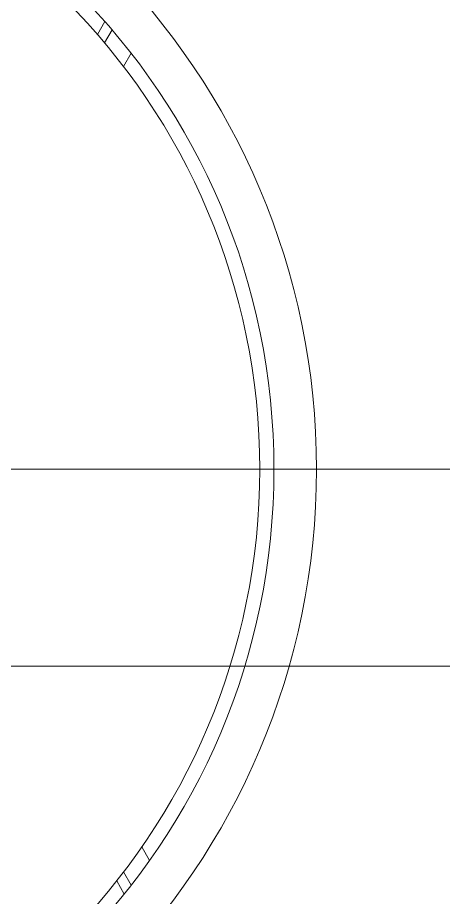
# Model space of a CAD drawing. Header units: millimetres. Extents: x 3795014 to 4300160, y 3869364 to 4016788.
# Drawn here: x 4229007.2 to 4229044.8, y 3924255.2 to 3924332.8 of the extents above; entities that cross this region are included whole.
import ezdxf

# ---------------------------------------------------------------- set-up
doc = ezdxf.new("R2010")
doc.units = ezdxf.units.MM
doc.linetypes.add('осевая2', pattern=[28.575, 19.05, -3.175, 3.175, -3.175])
doc.layers.add('Дополнительная', color=7, linetype='Continuous', lineweight=18)
doc.layers.add('оси', color=7, linetype='осевая2', lineweight=13)

# ---------------------------------------------------------------- blocks, each defined once
blk = doc.blocks.new('SW_CENTERMARKSYMBOL_1')
at = {"color": 0, "linetype": 'Continuous', "lineweight": 0}
blk.add_line((0, 0.5), (0, 11.2), dxfattribs=at)

msp = doc.modelspace()

# ---------------------------------------------------------------- linework, layer by layer
at = {"layer": 'Дополнительная', "linetype": 'Continuous'}
for p, q in [((4229014.268, 3924331.315, 0), (4229014.928, 3924332.458, 0)), ((4229014.902, 3924330.572, 0), (4229015.566, 3924331.722, 0)), ((4229016.58, 3924328.477, 0), (4229017.256, 3924329.648, 0)), ((4229018.879, 3924258.464, 0), (4229018.189, 3924259.659, 0)), ((4229017.256, 3924256.276, 0), (4229016.58, 3924257.447, 0)), ((4229016.641, 3924255.499, 0), (4229015.97, 3924256.662, 0))]:
    msp.add_line(p, q, dxfattribs=at)
for radius in [63.5, 59.75, 58.5]:
    msp.add_circle((4228970.094, 3924292.962, 0), radius, dxfattribs=at)
at = {"layer": 'оси', "ltscale": 25}
msp.add_line((4217732.732, 3924275.593), (4229531.19, 3924275.593), dxfattribs=at)

# ---------------------------------------------------------------- block references
at = {"color": 0, "linetype": 'Continuous', "lineweight": -3, "xscale": -10, "yscale": 10, "zscale": 10, "rotation": 269.9999999999999}
msp.add_blockref('SW_CENTERMARKSYMBOL_1', (4228970.094, 3924292.962, 0), dxfattribs=at)

doc.saveas('drawing.dxf')
